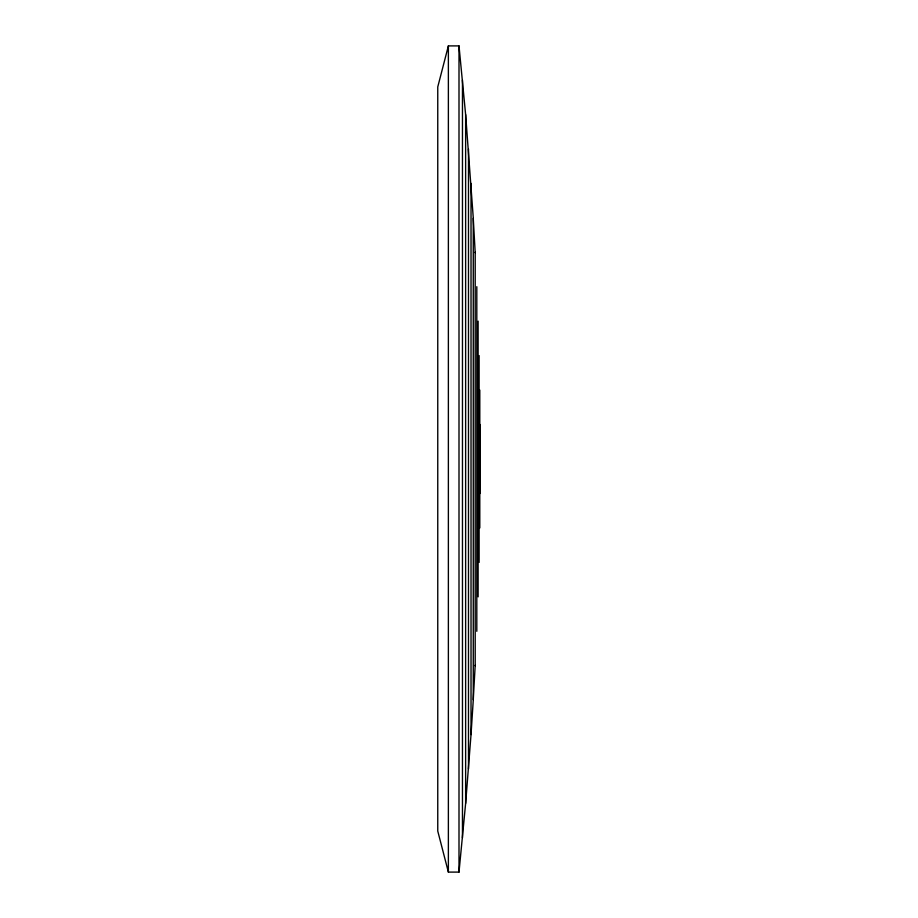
<?xml version="1.0" encoding="UTF-8"?>
<svg xmlns="http://www.w3.org/2000/svg" width="918" height="918" viewBox="0 0 918 918"><rect width="100%" height="100%" fill="white"/><g stroke="black" fill="none" stroke-linecap="round" stroke-linejoin="round"><path stroke-width="1.38" d="M473.263 699.7L475.191 665.343M471.026 734.595L473.263 700.182L473.263 217.818L465.633 114.612L459 45.9L448.374 45.9L437.76 86.923L437.76 831.077L448.374 872.1L459 872.1L465.633 803.388L471.026 734.595L471.026 183.405M473.263 218.3L475.191 252.657M480.171 424.529L480.171 493.471M479.804 390.07L479.804 527.93M479.116 355.599L479.116 562.401M478.117 321.139L478.117 596.861M476.809 286.691L476.809 631.309M475.191 252.255L475.191 665.745M468.49 149.003L468.49 768.997M465.633 114.612L465.633 803.388M462.465 80.245L462.465 837.755M459 45.9L459 872.1M448.374 45.9L448.374 872.1"/></g></svg>
